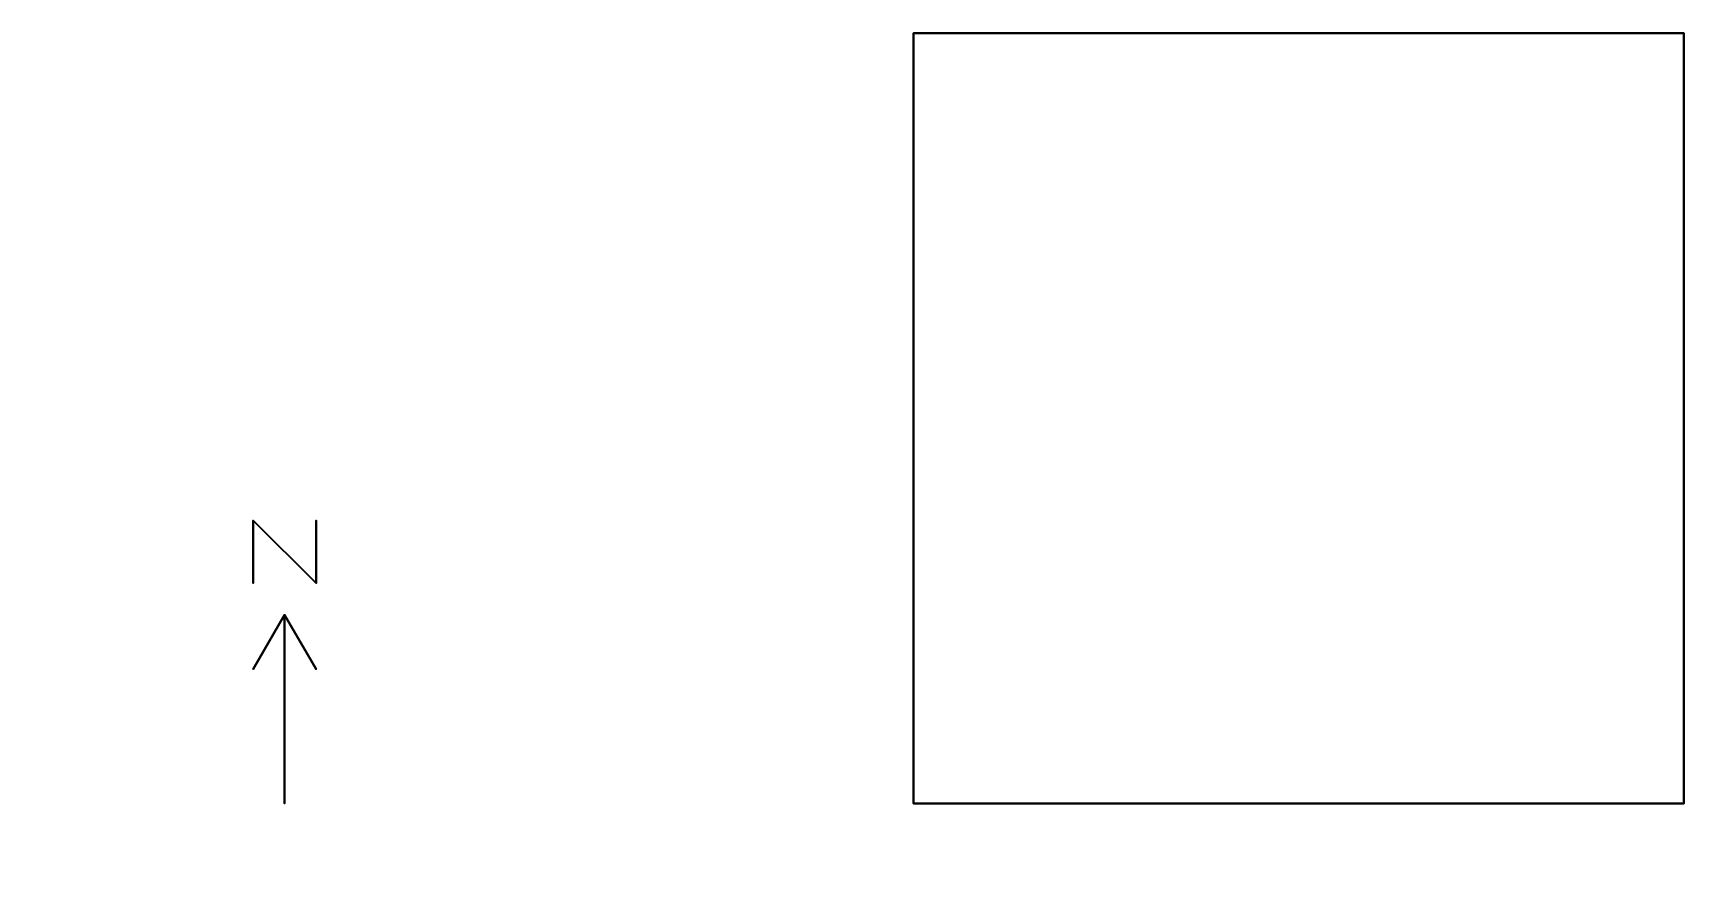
# Model space of a CAD drawing. Header units: metres. Extents: x -14 to 12.2, y -1.1 to 12.2.
import ezdxf

# ---------------------------------------------------------------- set-up
doc = ezdxf.new("R2010")
doc.units = ezdxf.units.M

msp = doc.modelspace()

# ---------------------------------------------------------------- linework, layer by layer
at = {"layer": '1', "color": 3}
for points in [[(-10.5, 4.5, 0.1), (-10.5, 4.5), (-10.5, 3.5), (-10.5, 3.5, 0.1)], [(-10.5, 4.5, 0.1), (-10.5, 4.5), (-9.5, 3.5), (-9.5, 3.5, 0.1)], [(-9.5, 4.5, 0.1), (-9.5, 4.5), (-9.5, 3.5), (-9.5, 3.5, 0.1)], [(-10, 3, 0.1), (-10, 3), (-10.5, 2.13397), (-10.5, 2.13397, 0.1)], [(-10, 3, 0.1), (-10, 3), (-10, 0), (-10, 0, 0.1)], [(-10, 3, 0.1), (-10, 3), (-9.5, 2.13397), (-9.5, 2.13397, 0.1)]]:
    msp.add_3dface(points, dxfattribs=at)
at = {"layer": 'ZONE', "color": 43}
for points in [[(0, 12.24745, 3.5), (0, 12.24745), (0, 0), (0, 0, 3.5)], [(12.24745, 12.24745, 3.92747), (12.24745, 12.24745), (0, 12.24745), (0, 12.24745, 3.5)], [(12.24745, 0, 3.92747), (12.24745, 0), (12.24745, 12.24745), (12.24745, 12.24745, 3.92747)], [(0, 0, 3.5), (0, 0), (12.24745, 0), (12.24745, 0, 3.92747)]]:
    msp.add_3dface(points, dxfattribs=at)
at = {"layer": 'ZONE', "color": 8}
msp.add_3dface([(12.24745, 12.24745), (12.24745, 0), (0, 0), (0, 12.24745)], dxfattribs=at)
at = {"layer": 'ZONE', "color": 15}
msp.add_3dface([(0, 12.24745, 3.5), (0, 0, 3.5), (12.24745, 0, 3.92747), (12.24745, 12.24745, 3.92747)], dxfattribs=at)
at = {"layer": 'ZONE', "color": 143}
for points in [[(0, 12.23745, 2.27586), (0, 12.23745, 1.22414), (0, 0.01, 1.22414), (0, 0.01, 2.27586)], [(12.23745, 12.24745, 2.27586), (12.23745, 12.24745, 1.22414), (0.01, 12.24745, 1.22414), (0.01, 12.24745, 2.27586)], [(12.24745, 0.01, 2.27586), (12.24745, 0.01, 1.22414), (12.24745, 12.23745, 1.22414), (12.24745, 12.23745, 2.27586)], [(0.01, 0, 2.27586), (0.01, 0, 1.22414), (12.23745, 0, 1.22414), (12.23745, 0, 2.27586)]]:
    msp.add_3dface(points, dxfattribs=at)

doc.saveas('drawing.dxf')
